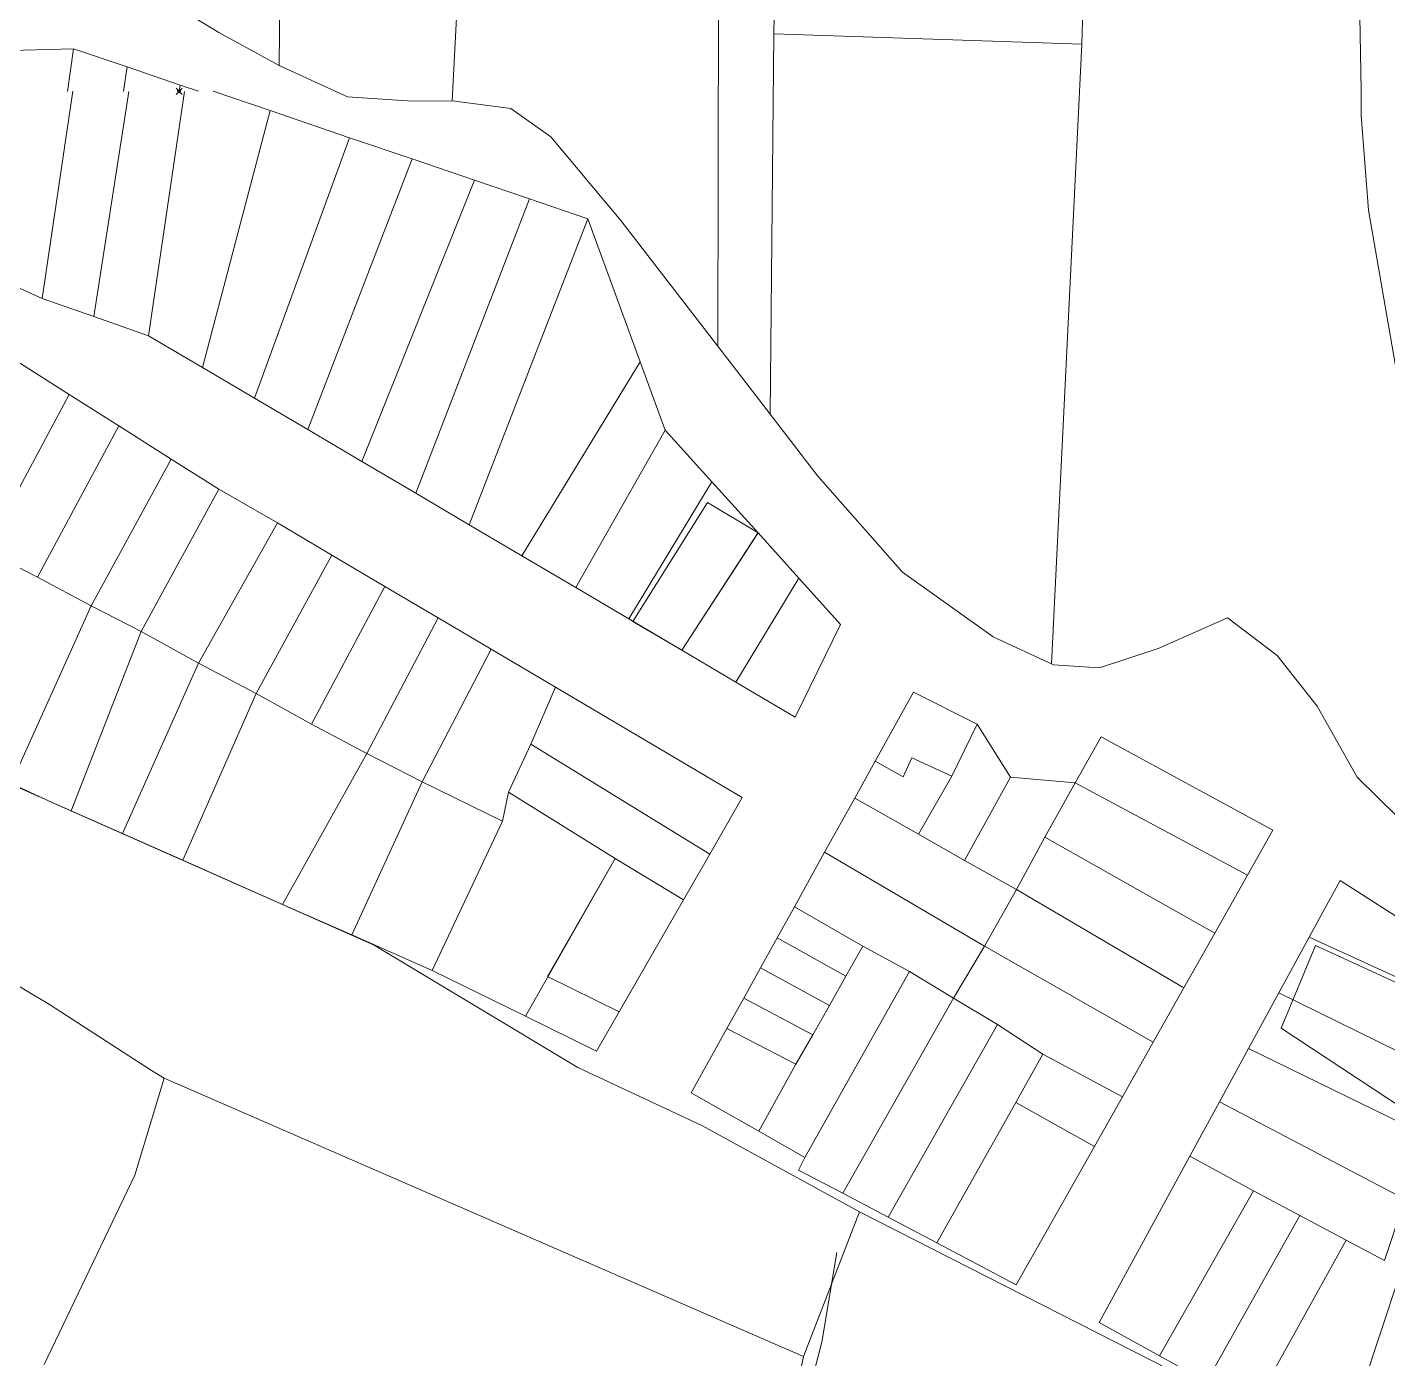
# Model space of a CAD drawing. Header units: millimetres. Extents: x 1956 to 626126, y 2654 to 1331070.
# Drawn here: x 625221.8 to 625439.8, y 1329425.7 to 1329639.2 of the extents above; entities that cross this region are included whole.
import ezdxf

# ---------------------------------------------------------------- set-up
doc = ezdxf.new("R2010")
doc.units = ezdxf.units.MM
doc.header["$PDMODE"] = 35
doc.header["$PDSIZE"] = 0.5
doc.layers.add('CVL_CUADCON_TIT', color=1, linetype='Continuous')

msp = doc.modelspace()

# ---------------------------------------------------------------- linework, layer by layer
at = {"color": 1, "lineweight": 0}
for p, q in [((625292.56, 1329677.69), (625289.87, 1329627.34)), ((625262.6, 1329675.21), (625262.14, 1329633.01)), ((625332.61, 1329655.87), (625332.44, 1329588.04)), ((625341.45, 1329638.09), (625341.55, 1329648.21)), ((625252.45, 1329638.28), (625243.52, 1329643.82)), ((625390.8, 1329636.42), (625391.01, 1329643.77)), ((625435.29, 1329644.26), (625435.58, 1329629.06)), ((625262.14, 1329633.01), (625252.45, 1329638.28)), ((625340.83, 1329577.15), (625341.45, 1329638.09)), ((625341.45, 1329638.09), (625390.8, 1329636.42)), ((625385.91, 1329537.12), (625390.8, 1329636.42)), ((625211.51, 1329635.22), (625229.19, 1329635.71)), ((625229.19, 1329635.71), (625228.19, 1329628.83)), ((625229.19, 1329635.71), (625237.8, 1329632.78)), ((625237.8, 1329632.78), (625237.19, 1329628.86)), ((625237.8, 1329632.78), (625246.27, 1329629.89)), ((625273.1, 1329627.99), (625262.14, 1329633.01)), ((625246.12, 1329628.89), (625246.27, 1329629.89)), ((625246.27, 1329629.89), (625249.2, 1329628.9)), ((625229.05, 1329628.9), (625224.18, 1329595.65)), ((625238.04, 1329628.83), (625232.44, 1329592.77)), ((625241.21, 1329589.71), (625246.97, 1329628.86)), ((625251.58, 1329628.88), (625260.7, 1329625.78)), ((625283.52, 1329627.3), (625273.1, 1329627.99)), ((625289.87, 1329627.34), (625283.52, 1329627.3)), ((625299.27, 1329626.13), (625289.87, 1329627.34)), ((625249.86, 1329584.61), (625260.7, 1329625.78)), ((625260.7, 1329625.78), (625273.42, 1329621.44)), ((625305.66, 1329621.59), (625299.27, 1329626.13)), ((625258.2, 1329579.69), (625273.42, 1329621.44)), ((625273.42, 1329621.44), (625283.44, 1329618.04)), ((625316.93, 1329608.19), (625305.66, 1329621.59)), ((625266.73, 1329574.66), (625283.44, 1329618.04)), ((625283.44, 1329618.04), (625293.44, 1329614.63)), ((625275.4, 1329569.55), (625293.44, 1329614.63)), ((625293.44, 1329614.63), (625302.26, 1329611.63)), ((625284.04, 1329564.46), (625302.26, 1329611.63)), ((625302.26, 1329611.63), (625311.64, 1329608.44)), ((625224.18, 1329595.65), (625193.9, 1329609.51)), ((625292.57, 1329559.42), (625311.64, 1329608.44)), ((625311.64, 1329608.44), (625320.01, 1329585.53)), ((625324.11, 1329598.83), (625316.93, 1329608.19)), ((625336.41, 1329582.9), (625324.11, 1329598.83)), ((625232.44, 1329592.77), (625224.18, 1329595.65)), ((625241.21, 1329589.71), (625232.44, 1329592.77)), ((625249.86, 1329584.61), (625241.21, 1329589.71)), ((625220.1, 1329585.62), (625228.47, 1329580.31)), ((625258.2, 1329579.69), (625249.86, 1329584.61)), ((625301.03, 1329554.44), (625320.01, 1329585.53)), ((625320.01, 1329585.53), (625324.02, 1329574.55)), ((625348.46, 1329567.21), (625336.41, 1329582.9)), ((625228.47, 1329580.31), (625215.11, 1329555.28)), ((625228.47, 1329580.31), (625236.45, 1329575.25)), ((625266.73, 1329574.66), (625258.2, 1329579.69)), ((625223.42, 1329550.99), (625236.45, 1329575.25)), ((625236.45, 1329575.25), (625244.82, 1329569.94)), ((625275.4, 1329569.55), (625266.73, 1329574.66)), ((625309.67, 1329549.34), (625324.02, 1329574.55)), ((625324.02, 1329574.55), (625331.47, 1329566.3)), ((625232, 1329546.44), (625244.82, 1329569.94)), ((625244.82, 1329569.94), (625252.45, 1329565.1)), ((625284.04, 1329564.46), (625275.4, 1329569.55)), ((625318.16, 1329544.33), (625331.47, 1329566.3)), ((625331.47, 1329566.3), (625338.89, 1329558.09)), ((625362.04, 1329551.79), (625348.46, 1329567.21)), ((625252.45, 1329565.1), (625240.04, 1329542.29)), ((625252.45, 1329565.1), (625261.85, 1329559.72)), ((625292.57, 1329559.42), (625284.04, 1329564.46)), ((625261.85, 1329559.72), (625249.21, 1329537.22)), ((625261.85, 1329559.72), (625270.6, 1329554.55)), ((625301.03, 1329554.44), (625292.57, 1329559.42)), ((625338.89, 1329558.09), (625326.69, 1329539.31)), ((625338.89, 1329558.09), (625345.41, 1329550.87)), ((625215.11, 1329555.28), (625223.42, 1329550.99)), ((625258.45, 1329532.37), (625270.6, 1329554.55)), ((625270.6, 1329554.55), (625279.08, 1329549.53)), ((625309.67, 1329549.34), (625301.03, 1329554.44)), ((625223.42, 1329550.99), (625232, 1329546.44)), ((625376.59, 1329541.46), (625362.04, 1329551.79)), ((625279.08, 1329549.53), (625267.33, 1329527.46)), ((625279.08, 1329549.53), (625287.63, 1329544.48)), ((625318.16, 1329544.33), (625309.67, 1329549.34)), ((625335.34, 1329534.2), (625345.41, 1329550.87)), ((625345.41, 1329550.87), (625352.13, 1329543.44)), ((625219.11, 1329517.85), (625232, 1329546.44)), ((625240.04, 1329542.29), (625232, 1329546.44)), ((625276.17, 1329522.73), (625287.63, 1329544.48)), ((625287.63, 1329544.48), (625296.13, 1329539.45)), ((625414.16, 1329544.5), (625403.02, 1329539.6)), ((625422.08, 1329538.45), (625414.16, 1329544.5)), ((625240.04, 1329542.29), (625228.78, 1329513.58)), ((625240.04, 1329542.29), (625249.21, 1329537.22)), ((625326.69, 1329539.31), (625318.16, 1329544.33)), ((625352.13, 1329543.44), (625344.86, 1329528.59)), ((625386.27, 1329536.95), (625376.59, 1329541.46)), ((625296.13, 1329539.45), (625285.06, 1329518.23)), ((625296.13, 1329539.45), (625306.43, 1329533.36)), ((625335.34, 1329534.2), (625326.69, 1329539.31)), ((625403.02, 1329539.6), (625393.64, 1329536.49)), ((625428.49, 1329530.36), (625422.08, 1329538.45)), ((625225.88, 1329514.82), (625177.71, 1329537.13)), ((625237.05, 1329509.92), (625249.21, 1329537.22)), ((625249.21, 1329537.22), (625258.45, 1329532.37)), ((625393.64, 1329536.49), (625386.27, 1329536.95)), ((625344.86, 1329528.59), (625335.34, 1329534.2)), ((625246.69, 1329505.66), (625258.45, 1329532.37)), ((625267.33, 1329527.46), (625258.45, 1329532.37)), ((625302.5, 1329524.24), (625306.43, 1329533.36)), ((625306.43, 1329533.36), (625336.35, 1329515.67)), ((625357.68, 1329521.54), (625363.81, 1329532.58)), ((625363.81, 1329532.58), (625374.03, 1329527.43)), ((625434.92, 1329518.96), (625428.49, 1329530.36)), ((625276.17, 1329522.73), (625267.33, 1329527.46)), ((625374.03, 1329527.43), (625369.97, 1329519.1)), ((625374.03, 1329527.43), (625379.35, 1329518.94)), ((625389.72, 1329518.04), (625393.88, 1329525.44)), ((625393.88, 1329525.44), (625421.43, 1329510.46)), ((625262.7, 1329498.57), (625276.17, 1329522.73)), ((625285.06, 1329518.23), (625276.17, 1329522.73)), ((625298.89, 1329516.55), (625302.5, 1329524.24)), ((625302.5, 1329524.24), (625331.16, 1329506.63)), ((625354.39, 1329515.61), (625357.68, 1329521.54)), ((625357.68, 1329521.54), (625362.14, 1329519)), ((625363.55, 1329522.04), (625362.14, 1329519)), ((625369.97, 1329519.1), (625363.55, 1329522.04)), ((625364.63, 1329509.84), (625369.97, 1329519.1)), ((625371.97, 1329505.58), (625379.35, 1329518.94)), ((625379.35, 1329518.94), (625389.72, 1329518.04)), ((625445.15, 1329508.86), (625434.92, 1329518.96)), ((625228.78, 1329513.58), (625219.11, 1329517.85)), ((625285.06, 1329518.23), (625273.81, 1329493.66)), ((625297.92, 1329511.88), (625285.06, 1329518.23)), ((625297.92, 1329511.88), (625298.89, 1329516.55)), ((625298.89, 1329516.55), (625315.99, 1329505.94)), ((625384.85, 1329509.36), (625389.72, 1329518.04)), ((625389.72, 1329518.04), (625417.37, 1329503.27)), ((625277.36, 1329492.02), (625225.88, 1329514.82)), ((625336.35, 1329515.67), (625331.16, 1329506.63)), ((625349.57, 1329506.92), (625354.39, 1329515.61)), ((625354.39, 1329515.61), (625364.63, 1329509.84)), ((625237.05, 1329509.92), (625228.78, 1329513.58)), ((625286.68, 1329487.97), (625297.92, 1329511.88)), ((625246.69, 1329505.66), (625237.05, 1329509.92)), ((625364.63, 1329509.84), (625371.97, 1329505.58)), ((625421.43, 1329510.46), (625417.37, 1329503.27)), ((625380.32, 1329500.95), (625384.85, 1329509.36)), ((625384.85, 1329509.36), (625412.09, 1329493.93)), ((625262.7, 1329498.57), (625246.69, 1329505.66)), ((625301.65, 1329480.63), (625315.99, 1329505.94)), ((625315.99, 1329505.94), (625326.94, 1329499.28)), ((625331.16, 1329506.63), (625326.94, 1329499.28)), ((625344.72, 1329498.17), (625349.57, 1329506.92)), ((625375.21, 1329491.89), (625349.57, 1329506.92)), ((625380.32, 1329500.95), (625371.97, 1329505.58)), ((625417.37, 1329503.27), (625412.09, 1329493.93)), ((625375.21, 1329491.89), (625380.32, 1329500.95)), ((625380.32, 1329500.95), (625407.16, 1329485.2)), ((625427.25, 1329493.31), (625432.21, 1329502.41)), ((625432.21, 1329502.41), (625455.46, 1329487.46)), ((625326.94, 1329499.28), (625313.02, 1329475.05)), ((625199.58, 1329497.87), (625225.35, 1329482.53)), ((625273.81, 1329493.66), (625262.7, 1329498.57)), ((625341.97, 1329493.23), (625344.72, 1329498.17)), ((625355.68, 1329491.86), (625344.72, 1329498.17)), ((625286.68, 1329487.97), (625273.81, 1329493.66)), ((625339.29, 1329488.4), (625341.97, 1329493.23)), ((625341.97, 1329493.23), (625352.95, 1329487.08)), ((625412.09, 1329493.93), (625407.16, 1329485.2)), ((625422.39, 1329484.4), (625427.25, 1329493.31)), ((625427.25, 1329493.31), (625453.26, 1329481.4)), ((625310.01, 1329472.4), (625277.36, 1329492.02)), ((625355.68, 1329491.86), (625352.95, 1329487.08)), ((625355.68, 1329491.86), (625363.15, 1329487.79)), ((625375.21, 1329491.89), (625370.21, 1329483.54)), ((625375.21, 1329491.89), (625402.23, 1329476.46)), ((625428.25, 1329491.97), (625422.76, 1329478.72)), ((625451.19, 1329481.44), (625428.25, 1329491.97)), ((625301.65, 1329480.63), (625286.68, 1329487.97)), ((625336.6, 1329483.55), (625339.29, 1329488.4)), ((625339.29, 1329488.4), (625350.33, 1329482.34)), ((625346.39, 1329458.01), (625363.15, 1329487.79)), ((625363.15, 1329487.79), (625370.21, 1329483.54)), ((625352.95, 1329487.08), (625350.33, 1329482.34)), ((625333.88, 1329478.65), (625336.6, 1329483.55)), ((625336.6, 1329483.55), (625347.66, 1329477.65)), ((625370.21, 1329483.54), (625352.46, 1329452.26)), ((625370.21, 1329483.54), (625377.25, 1329479.33)), ((625407.16, 1329485.2), (625402.23, 1329476.46)), ((625417.52, 1329475.47), (625422.39, 1329484.4)), ((625449.23, 1329471.18), (625422.39, 1329484.4)), ((625225.35, 1329482.53), (625241.68, 1329471.96)), ((625350.33, 1329482.34), (625347.66, 1329477.65)), ((625313.02, 1329475.05), (625301.65, 1329480.63)), ((625359.73, 1329448.43), (625377.25, 1329479.33)), ((625384.53, 1329474.57), (625377.25, 1329479.33)), ((625328.18, 1329468.38), (625333.88, 1329478.65)), ((625344.95, 1329472.94), (625333.88, 1329478.65)), ((625347.66, 1329477.65), (625344.95, 1329472.94)), ((625422.76, 1329478.72), (625449.05, 1329461.35)), ((625402.23, 1329476.46), (625397.3, 1329467.73)), ((625412.87, 1329466.93), (625417.52, 1329475.47)), ((625417.52, 1329475.47), (625446.07, 1329461.53)), ((625339, 1329462.22), (625344.95, 1329472.94)), ((625380.21, 1329466.83), (625384.53, 1329474.57)), ((625397.3, 1329467.73), (625384.53, 1329474.57)), ((625243.72, 1329470.7), (625239, 1329455.16)), ((625241.68, 1329471.96), (625243.72, 1329470.7)), ((625243.72, 1329470.7), (625346.16, 1329426.11)), ((625329.89, 1329463.12), (625310.01, 1329472.4)), ((625339, 1329462.22), (625328.18, 1329468.38)), ((625380.21, 1329466.83), (625367.55, 1329444.31)), ((625380.21, 1329466.83), (625392.8, 1329459.78)), ((625397.3, 1329467.73), (625392.8, 1329459.78)), ((625408.12, 1329458.22), (625412.87, 1329466.93)), ((625412.87, 1329466.93), (625442.55, 1329451.33)), ((625355.14, 1329449.3), (625329.89, 1329463.12)), ((625346.39, 1329458.01), (625339, 1329462.22)), ((625392.8, 1329459.78), (625380.28, 1329437.61)), ((625432.13, 1329410.14), (625449.05, 1329461.35)), ((625345.37, 1329455.99), (625346.39, 1329458.01)), ((625393.56, 1329431.53), (625408.12, 1329458.22)), ((625408.12, 1329458.22), (625418.31, 1329452.67)), ((625239, 1329455.16), (625224.48, 1329424.82)), ((625352.46, 1329452.26), (625345.37, 1329455.99)), ((625359.73, 1329448.43), (625352.46, 1329452.26)), ((625403.22, 1329426.19), (625418.31, 1329452.67)), ((625418.31, 1329452.67), (625425.71, 1329448.68)), ((625442.55, 1329451.33), (625439.28, 1329441.49)), ((625346.16, 1329426.11), (625355.14, 1329449.3)), ((625355.14, 1329449.3), (625432.13, 1329410.14)), ((625410.75, 1329422.04), (625425.71, 1329448.68)), ((625425.71, 1329448.68), (625433.16, 1329444.76)), ((625367.55, 1329444.31), (625359.73, 1329448.43)), ((625380.28, 1329437.61), (625367.55, 1329444.31)), ((625418.28, 1329417.89), (625433.16, 1329444.76)), ((625433.16, 1329444.76), (625439.28, 1329441.49)), ((625349.11, 1329428.41), (625351.55, 1329442.76)), ((625403.22, 1329426.19), (625393.56, 1329431.53)), ((625346.3, 1329417.54), (625349.11, 1329428.41)), ((625346.16, 1329426.11), (625339.53, 1329393.27)), ((625410.75, 1329422.04), (625403.22, 1329426.19))]:
    msp.add_line(p, q, dxfattribs=at)
at = {"color": 1, "lineweight": 0, "ltscale": 0.5}
for p, q in [((625318.85, 1329543.93), (625330.8, 1329562.99)), ((625330.8, 1329562.99), (625338.89, 1329558.09)), ((625326.69, 1329539.31), (625338.94, 1329558.18)), ((625326.69, 1329539.31), (625318.85, 1329543.93)), ((625305.16, 1329487.02), (625315.99, 1329505.94)), ((625326.94, 1329499.28), (625316, 1329505.93)), ((625326.94, 1329499.28), (625316.63, 1329481.34)), ((625316.63, 1329481.34), (625305.16, 1329487.02))]:
    msp.add_line(p, q, dxfattribs=at)
at = {"color": 1, "lineweight": 0}
msp.add_point((625246.12, 1329628.89), dxfattribs=at)
at = {"layer": 'CVL_CUADCON_TIT', "color": 1, "lineweight": 0, "ltscale": 0.5, "flags": 128}
msp.add_lwpolyline([(625508.11, 1329605.32), (625444.31, 1329605.68), (625446.73, 1329596.59), (625451.93, 1329587.31), (625457.13, 1329579.7), (625464.37, 1329573.39), (625461.95, 1329562.63), (625461.12, 1329558.91), (625464.33, 1329558.19), (625464.33, 1329555.02), (625460.65, 1329550.19), (625459.1, 1329548.16), (625450.25, 1329548.16), (625445.61, 1329548.16), (625445.61, 1329558.73), (625436.73, 1329609.85), (625435.55, 1329625), (625435.58, 1329629.06)], dxfattribs=at)

doc.saveas('drawing.dxf')
